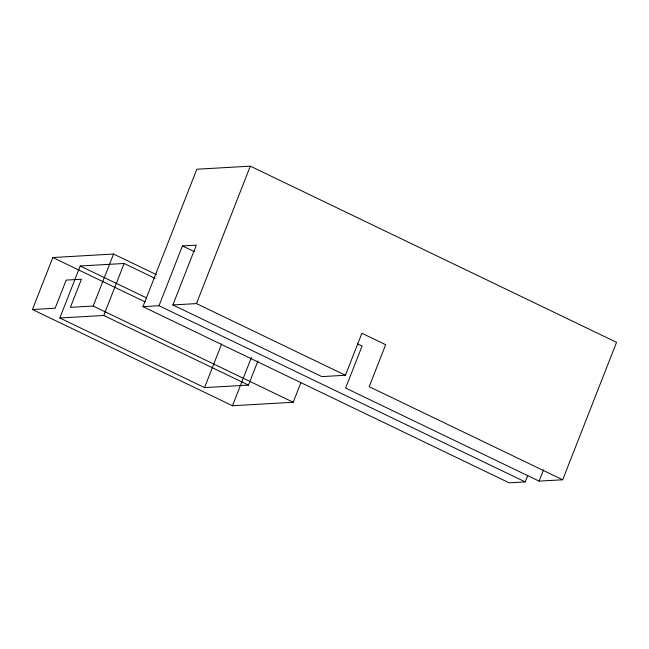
<?xml version="1.0" encoding="UTF-8"?>
<svg xmlns="http://www.w3.org/2000/svg" width="649" height="649" viewBox="0 0 649 649"><rect width="100%" height="100%" fill="white"/><g stroke="black" fill="none" stroke-linecap="round" stroke-linejoin="round"><path stroke-width="0.97" d="M300.86 382.764L293.218 402.266L232.488 405.747L32.45 309.516L52.829 257.523L113.559 254.035L156.49 274.689M257.937 360.949L248.47 385.092L204.54 387.607L59.822 317.994L80.2 265.993L124.137 263.478L155.079 278.364M32.45 309.516L55.157 308.218L66.182 280.1L81.425 279.224L70.408 307.342L93.18 306.036L113.559 254.035M59.822 317.994L103.759 315.471L124.137 263.478M527.791 475.376L525.228 481.915L509.189 482.84L142.958 306.661L196.825 169.227L250.327 166.16L616.55 342.339L562.691 479.773L539.108 481.12L345.617 388.045L362.077 346.047L357.672 343.929M142.958 306.661L158.997 305.744L182.434 245.939L196.314 245.144L172.877 304.949L321.847 376.607L345.43 375.26L361.882 333.262L385.66 344.692L369.2 386.69L562.691 479.773M172.877 304.949L196.46 303.594L250.327 166.16M204.54 387.607L221.642 343.962M232.488 405.747L251.414 357.461M539.108 481.12L543.497 469.908M182.434 245.939L194.311 251.65M196.46 303.594L345.43 375.26M80.2 265.993L146.642 297.956M158.997 305.744L525.228 481.915M52.829 257.523L145.084 301.899M93.18 306.036L293.218 402.266M103.759 315.471L248.47 385.092"/></g></svg>
